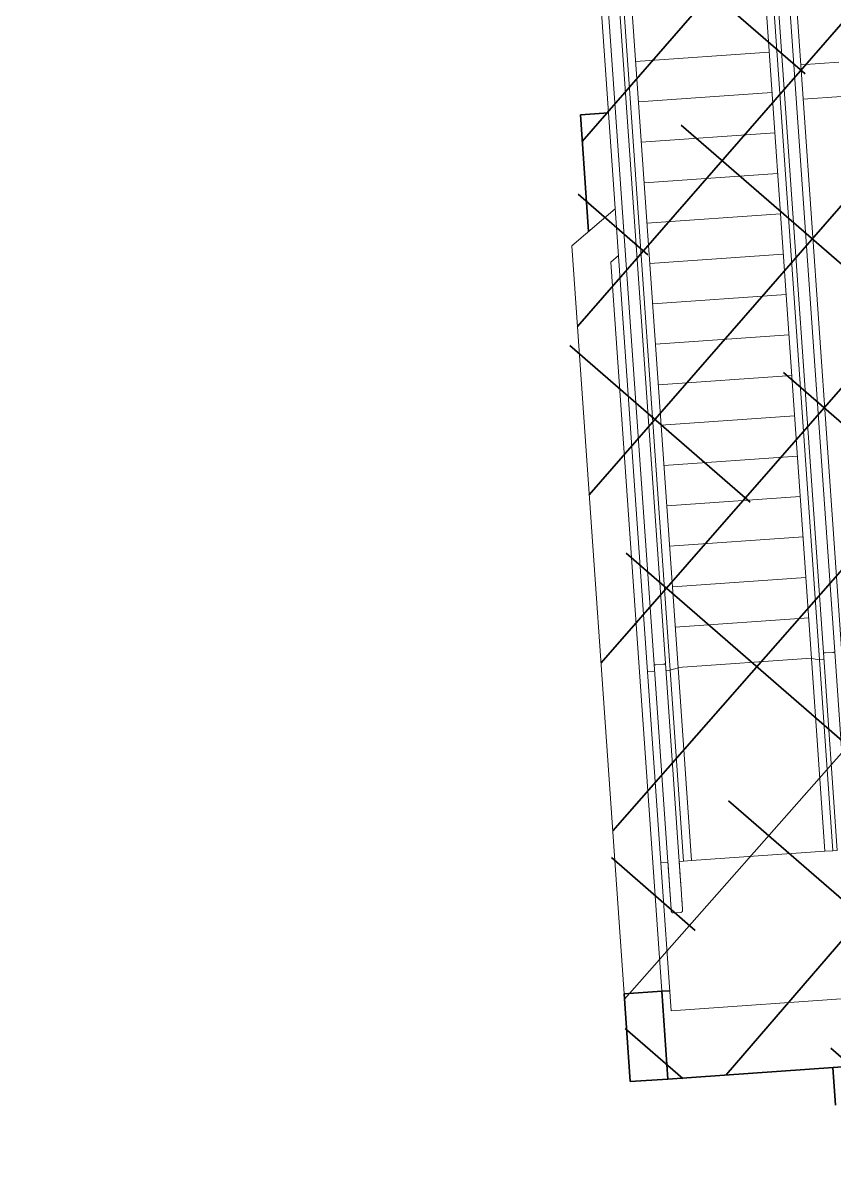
# Model space of a CAD drawing. Header units: millimetres. Extents: x 306 to 836129804, y -168137 to 818603917.
# Drawn here: x 834545324 to 834551779, y 818117446 to 818126594 of the extents above; entities that cross this region are included whole.
import ezdxf

# ---------------------------------------------------------------- set-up
doc = ezdxf.new("R2010")
doc.units = ezdxf.units.MM
doc.header["$LTSCALE"] = 3
doc.linetypes.add('ACAD_ISO03W100', pattern=[30, 12, -18])
for name, color, linetype, lineweight in [('A-GENM', 251, 'Continuous', 5), ('A-WALL', 251, 'Continuous', 5), ('Eva-New', 1, 'ACAD_ISO03W100', 18), ('Hatch (HOR not under LTC submission)', 252, 'Continuous', 35), ('S-BEAM', 1, 'Continuous', 35)]:
    doc.layers.add(name, color=color, linetype=linetype, lineweight=lineweight)

# ---------------------------------------------------------------- blocks, each defined once
blk = doc.blocks.new('MASS CONRETE - MASS CONRETE-3280017-STAIRCASE - GA PLAN')
at = {"layer": 'A-WALL'}
for p, q in [((-57412.03755486012, 256.6118820905685), (-57412.03755497932, -43.38811790943146)), ((-51446.72951996326, 256.6118820905685), (-57412.03755486012, 256.6118820905685)), ((-51178.33673977852, -108.3881179094315), (-51446.72951996326, 256.6118820905685)), ((-57412.03755497932, -43.38811790943146), (-51598.50745916367, -43.38811802864075)), ((-51598.50745916367, -43.38811802864075), (-51550.71148467064, -108.3881180286407)), ((-50412.09694445133, -1658.388118028641), (-50412.09694445133, -1963.388117909431)), ((-50137.06050622463, -1963.388117909431), (-50137.06050610542, -1658.388117909431)), ((-50412.09694445133, -4203.388118028641), (-50412.09694457054, -4508.388117909431)), ((-50137.06050622463, -4508.388118028641), (-50137.06050610542, -4203.388117909431)), ((-51598.50745928288, -6123.388117909431), (-57412.03755497932, -6123.388118028641)), ((-57412.03755497932, -6123.388118028641), (-57412.03755486012, -6423.388118028641)), ((-51550.71148478985, -6058.388118028641), (-51598.50745928288, -6123.388117909431)), ((-51446.72951996326, -6423.388117909431), (-51178.33673989773, -6058.388118028641)), ((-57412.03755486012, -6423.388118028641), (-51446.72951996326, -6423.388117909431))]:
    blk.add_line(p, q, dxfattribs=at)
blk = doc.blocks.new('DGSG')
at = {"layer": 'A-GENM'}
for p, q in [((59673.51111161709, -108.3881182670593), (60853.51111137867, -108.3881182670593)), ((59673.51111149788, -1658.388118386269), (59673.51111161709, -108.3881182670593)), ((59673.51111161709, -108.3881182670593), (59673.51111149788, -1658.388118386269)), ((60853.51111137867, -108.3881182670593), (59673.51111161709, -108.3881182670593)), ((60448.51111161709, -178.3881187438965), (60448.51111137867, -238.3881183862686)), ((60853.51111137867, -108.3881182670593), (62376.52381360531, -108.3881183862686)), ((60853.51111161709, -163.3881182670593), (60853.51111137867, -108.3881182670593)), ((62431.54380357265, -163.3881183862686), (60853.51111161709, -163.3881182670593)), ((62376.52381360531, -108.3881183862686), (70300.31537771225, -108.3881186246872)), ((62376.52381360531, -108.3881183862686), (62376.52381312847, -163.3881182670593)), ((62427.52568817139, -178.3881182670593), (62427.52568852901, -238.3881182670593)), ((70300.33911728859, -163.3881182670593), (62431.54380357265, -163.3881183862686)), ((60853.51111137867, -288.3881182670593), (60853.51111125946, -253.3881186246872)), ((60853.51111125946, -253.3881186246872), (62431.54380393028, -253.3881180286407)), ((62376.52381324768, -253.3881182670593), (62376.52381324768, -288.3881186246872)), ((62431.54380393028, -253.3881180286407), (70300.37796366215, -253.3881182670593)), ((60853.5111117363, -351.3881183862686), (60853.51111137867, -288.3881182670593)), ((60853.51111137867, -288.3881182670593), (62376.52381324768, -288.3881186246872)), ((60853.5111117363, -351.3881183862686), (60853.51111125946, -1415.388118267059)), ((62389.92127263546, -351.3881183862686), (60853.5111117363, -351.3881183862686)), ((60853.51111125946, -1415.388118267059), (60853.5111117363, -351.3881183862686)), ((62376.52381324768, -288.3881186246872), (70300.39307105541, -288.3881180286407)), ((62376.52381324768, -288.3881186246872), (62389.92127263546, -351.3881183862686)), ((70300.42026352882, -351.3881187438965), (62389.92127263546, -351.3881183862686)), ((62393.67256200314, -1415.388118267059), (62393.6725615263, -351.3881183862686)), ((62715.83401167393, -1415.388118267059), (62715.83401179314, -351.3881182670593)), ((63037.99546194077, -1415.388118624687), (63037.99546170235, -351.38811814785)), ((63360.1569122076, -1415.388118267059), (63360.15691208839, -351.3881182670593)), ((63682.31836283207, -1415.388118267059), (63682.31836235523, -351.3881187438965)), ((64004.47981286049, -1415.388118743896), (64004.47981262207, -351.3881183862686)), ((64326.6412627697, -1415.388118386269), (64326.6412627697, -351.3881182670593)), ((64648.80271303654, -1415.388118267059), (64648.80271291733, -351.3881180286407)), ((64970.96416318417, -1415.388117909431), (64970.96416318417, -351.3881183862686)), ((65293.12561380863, -1415.388118386269), (65293.12561333179, -351.3881182670593)), ((65615.28706407547, -1415.388118267059), (65615.28706359863, -351.3881180286407)), ((65937.44851374626, -1415.388118267059), (65937.44851386547, -351.3881183862686)), ((66259.6099640131, -1415.388118267059), (66259.60996448994, -351.3881186246872)), ((66581.77141439915, -1415.388118743896), (66581.77141416073, -351.3881183862686)), ((66903.9328649044, -1415.388118386269), (66903.93286442757, -351.3881182670593)), ((67226.09431505203, -1415.388118267059), (67226.0943146944, -351.3881182670593)), ((60853.51111125946, -1415.388118267059), (62389.92127287388, -1415.388118386269)), ((60853.51111137867, -1478.388118386269), (60853.51111125946, -1415.388118267059)), ((62389.92127287388, -1415.388118386269), (62376.52381360531, -1478.388118267059)), ((62389.92127287388, -1415.388118386269), (70300.8795144558, -1415.388118624687)), ((60853.51111161709, -1513.388118267059), (60853.51111137867, -1478.388118386269)), ((62376.52381360531, -1478.388118267059), (60853.51111137867, -1478.388118386269)), ((62431.54268097878, -1513.388118386269), (60853.51111161709, -1513.388118267059)), ((62376.52381360531, -1478.388118267059), (62376.5238134861, -1513.388118743896)), ((70300.90670681, -1478.388118386269), (62376.52381360531, -1478.388118267059)), ((62427.52344310284, -1588.388118267059), (62427.52344310284, -1528.388118386269)), ((70300.92181420326, -1513.388118267059), (62431.54268097878, -1513.388118386269)), ((60853.51111125946, -1603.388118028641), (62431.54268145561, -1603.388118743896)), ((62431.54268145561, -1603.388118743896), (70300.96066021919, -1603.388118624687)), ((70300.98439967632, -1658.388118386269), (62376.52381324768, -1658.388118267059))]:
    blk.add_line(p, q, dxfattribs=at)
at = {"layer": 'A-GENM', "flags": 128}
for points in [[(60448.51111161709, -178.3881187438965), (60448.52310967445, -177.7882785797119), (60448.55908572674, -177.1893978118896), (60448.61898171902, -176.5924351215363), (60448.70270204544, -175.9983456134796), (60448.81011283398, -175.4080783128738), (60448.94104170799, -174.8225789070129), (60449.09527981281, -174.242783665657), (60449.27258050442, -173.6696199178696), (60449.47265899181, -173.1040043830872), (60449.69519662857, -172.546843290329), (60449.93983638287, -171.9990262985229), (60450.20618772507, -171.4614310264587), (60450.4938236475, -170.934916138649), (60450.80228507519, -170.4203253984451), (60451.13107728958, -169.9184811115265), (60451.47967481613, -169.4301863908768), (60451.84752047062, -168.9562231302261), (60452.23402535915, -168.4973479509354), (60452.63857150078, -168.0542966127396), (60453.06051063538, -167.6277768611908), (60453.49916875362, -167.2184718847275), (60453.95384418964, -166.8270350694656), (60454.4238089323, -166.4540939331055), (60454.90831196308, -166.1002447605133), (60455.40657699108, -165.7660534381866), (60455.91780745983, -165.4520548582077), (60456.44118630886, -165.1587511301041), (60456.9758746624, -164.8866115808487), (60457.52101886272, -164.6360718011856), (60458.07574462891, -164.4075320959091), (60458.63916707039, -164.2013583183289), (60459.21038341522, -164.0178804397583), (60459.7884799242, -163.8573914766312), (60460.37253129482, -163.7201491594315), (60460.96160411835, -163.6063722372055), (60461.55475592613, -163.5162431001663), (60462.15103697777, -163.449905872345), (60462.74949407578, -163.407466173172), (60463.34916949272, -163.3889925479889), (60463.51111137867, -163.3881182670593)], [(60853.51111161709, -163.3881182670593), (60837.91527092457, -163.3881186246872), (60822.34438109398, -163.3881182670593), (60806.82335042953, -163.3881182670593), (60791.37701117992, -163.3881182670593), (60776.03007233143, -163.3881186246872), (60760.80708694458, -163.3881182670593), (60745.73240888119, -163.3881182670593), (60730.83015275002, -163.3881182670593), (60716.1241607666, -163.3881183862686), (60701.63795781136, -163.3881182670593), (60687.39472007751, -163.3881183862686), (60673.41723322868, -163.3881182670593), (60659.72785747051, -163.3881182670593), (60646.34849452972, -163.3881185054779), (60633.30054688454, -163.3881182670593), (60620.60488915443, -163.3881182670593), (60608.28183209896, -163.3881182670593), (60596.35108923912, -163.3881182670593), (60584.8317476511, -163.3881185054779), (60573.74223589897, -163.3881182670593), (60563.10029447079, -163.3881182670593), (60552.92294847965, -163.3881182670593), (60543.22647953033, -163.3881183862686), (60534.02640008926, -163.3881183862686), (60525.33742690086, -163.3881183862686), (60517.17346310616, -163.3881183862686), (60509.5475666523, -163.3881182670593), (60502.47193932533, -163.3881182670593), (60495.95789885521, -163.3881183862686), (60490.01586771011, -163.3881182670593), (60484.65535140038, -163.3881182670593), (60479.8849260807, -163.3881183862686), (60475.71222233772, -163.3881182670593), (60472.14391636848, -163.38811814785), (60469.18571639061, -163.3881183862686), (60466.84235537052, -163.3881182670593), (60465.11758196354, -163.3881185054779), (60464.01415491104, -163.3881185054779), (60463.53384041786, -163.38811814785), (60463.51111137867, -163.3881182670593)], [(60463.51111137867, -163.3881182670593), (60463.82306969166, -163.3881186246872), (60464.75844633579, -163.3881182670593), (60466.31574296951, -163.3881182670593), (60468.49247086048, -163.3881183862686), (60471.28514635563, -163.3881182670593), (60474.68930113316, -163.3881182670593), (60478.6994907856, -163.3881183862686), (60483.30929875374, -163.3881182670593), (60488.51135027409, -163.3881183862686), (60494.29732370377, -163.3881183862686), (60500.65796267986, -163.3881182670593), (60507.58309161663, -163.3881183862686), (60515.0616312027, -163.3881182670593), (60523.08161795139, -163.3881182670593), (60531.63022184372, -163.3881179094315), (60540.69376575947, -163.3881182670593), (60550.25775122643, -163.3881182670593), (60560.30687689781, -163.3881182670593), (60570.8250670433, -163.3881179094315), (60581.79549467564, -163.3881182670593), (60593.20060944557, -163.3881183862686), (60605.02216506004, -163.3881183862686), (60617.24125015736, -163.3881182670593), (60629.83831715584, -163.3881183862686), (60642.79321241379, -163.3881183862686), (60656.08521103859, -163.3881182670593), (60669.69304955006, -163.3881182670593), (60683.59495723248, -163.3881183862686), (60697.76869511604, -163.3881182670593), (60712.19158709049, -163.3881180286407), (60726.84056019783, -163.3881183862686), (60741.69217956066, -163.3881183862686), (60756.72268557549, -163.3881182670593), (60771.90803158283, -163.3881182670593), (60787.22392559052, -163.3881182670593), (60802.64586520195, -163.3881179094315), (60818.14917778969, -163.3881183862686), (60833.70906257629, -163.3881183862686), (60849.30062568188, -163.3881179094315), (60853.51111161709, -163.3881182670593)], [(60463.51111125946, -253.3881183862686), (60462.91127133369, -253.3761199712753), (60462.3123909235, -253.3401437997818), (60461.71542823315, -253.280247926712), (60461.12133812904, -253.1965276002884), (60460.53107130527, -253.0891168117523), (60459.94557201862, -252.9581878185272), (60459.36577677727, -252.8039501905441), (60458.79261255264, -252.6266496181488), (60458.22699785233, -252.4265706539154), (60457.66983652115, -252.2040328979492), (60457.12201976776, -251.959393620491), (60456.58442366123, -251.6930421590805), (60456.05790925026, -251.40540599823), (60455.54331839085, -251.0969449281693), (60455.04147434235, -250.7681527137756), (60454.55317974091, -250.4195547103882), (60454.07921588421, -250.0517091751099), (60453.62034142017, -249.6652046442032), (60453.17728972435, -249.2606580257416), (60452.75077021122, -248.8387190103531), (60452.34146440029, -248.4000606536865), (60451.95002806187, -247.9453855752945), (60451.57708704472, -247.4754207134247), (60451.22323822975, -246.9909180402756), (60450.8890465498, -246.4926526546478), (60450.57504808903, -245.9814221858978), (60450.28174424171, -245.4580436944962), (60450.0096051693, -244.9233553409576), (60449.75906467438, -244.3782111406326), (60449.5305249691, -243.8234845399857), (60449.32435178757, -243.2600625753403), (60449.14087367058, -242.6888463497162), (60448.98038482666, -242.110750079155), (60448.84314274788, -241.5266983509064), (60448.72936582565, -240.9376255273819), (60448.63923609257, -240.3444740772247), (60448.57289862633, -239.7481926679611), (60448.53045928478, -239.1497355699539), (60448.51198554039, -238.5500599145889), (60448.51111137867, -238.3881183862686)], [(60853.51111125946, -253.3881186246872), (60837.91527104378, -253.3881183862686), (60822.34438097477, -253.3881182670593), (60806.82335054874, -253.3881183862686), (60791.37701070309, -253.3881182670593), (60776.03007268906, -253.3881187438965), (60760.80708706379, -253.3881182670593), (60745.73240840435, -253.3881182670593), (60730.83015310764, -253.3881182670593), (60716.12416028976, -253.3881183862686), (60701.63795781136, -253.3881182670593), (60687.39472019672, -253.3881187438965), (60673.41723287106, -253.3881186246872), (60659.72785782814, -253.3881183862686), (60646.3484941721, -253.3881182670593), (60633.30054676533, -253.3881186246872), (60620.60488927364, -253.3881182670593), (60608.28183174133, -253.3881183862686), (60596.35108947754, -253.3881182670593), (60584.83174800873, -253.3881187438965), (60573.7422362566, -253.3881179094315), (60563.10029459, -253.3881180286407), (60552.92294847965, -253.3881185054779), (60543.22647953033, -253.3881182670593), (60534.02639961243, -253.3881183862686), (60525.33742725849, -253.3881183862686), (60517.17346262932, -253.3881183862686), (60509.54756700993, -253.3881182670593), (60502.47193872929, -253.3881182670593), (60495.95789885521, -253.3881183862686), (60490.01586782932, -253.3881182670593), (60484.655351758, -253.3881185054779), (60479.88492584229, -253.3881182670593), (60475.71222221851, -253.3881180286407), (60472.14391636848, -253.3881182670593), (60469.18571674824, -253.3881186246872), (60466.84235584736, -253.3881182670593), (60465.11758244038, -253.3881182670593), (60464.01415526867, -253.3881186246872), (60463.53384041786, -253.3881182670593), (60463.51111125946, -253.3881183862686)], [(60463.51111125946, -253.3881183862686), (60463.82306969166, -253.3881186246872), (60464.75844585896, -253.3881186246872), (60466.31574332714, -253.3881180286407), (60468.49247121811, -253.3881182670593), (60471.28514587879, -253.3881185054779), (60474.68930113316, -253.3881182670593), (60478.69949042797, -253.3881182670593), (60483.30929803848, -253.3881183862686), (60488.5113503933, -253.3881183862686), (60494.29732394218, -253.3881185054779), (60500.65796303749, -253.3881183862686), (60507.58309149742, -253.3881183862686), (60515.0616312027, -253.3881186246872), (60523.0816180706, -253.3881180286407), (60531.63022148609, -253.3881182670593), (60540.69376623631, -253.3881182670593), (60550.25775110722, -253.3881183862686), (60560.30687713623, -253.3881182670593), (60570.82506716251, -253.3881180286407), (60581.79549467564, -253.3881180286407), (60593.20060944557, -253.3881183862686), (60605.02216517925, -253.3881182670593), (60617.24125027657, -253.3881182670593), (60629.838316679, -253.3881182670593), (60642.79321193695, -253.3881182670593), (60656.08521139622, -253.3881183862686), (60669.69304931164, -253.3881182670593), (60683.59495723248, -253.3881183862686), (60697.76869511604, -253.3881179094315), (60712.19158709049, -253.3881180286407), (60726.84056031704, -253.3881182670593), (60741.69217991829, -253.3881183862686), (60756.72268509865, -253.38811814785), (60771.90803194046, -253.3881182670593), (60787.22392547131, -253.3881182670593), (60802.64586520195, -253.3881180286407), (60818.14917826653, -253.3881183862686), (60833.70906257629, -253.3881183862686), (60849.30062603951, -253.3881180286407), (60853.51111125946, -253.3881186246872)]]:
    blk.add_lwpolyline(points, dxfattribs=at)
at = {"layer": 'A-GENM'}
for points in [[(62431.54380357265, -163.3881183862686), (62431.19316709042, -163.3881169557571), (62430.49189412594, -163.7327758073807), (62429.51165270805, -165.2484962940216), (62428.66997027397, -167.659663438797), (62428.02386832237, -170.8019495010376), (62427.61863780022, -174.4612468481064), (62427.52434134483, -177.0791213512421), (62427.52568817139, -178.3881182670593)], [(62431.54268145561, -1603.388118743896), (62431.1919478178, -1603.388119697571), (62430.49046957493, -1603.043461203575), (62429.50998914242, -1601.527740478516), (62428.66794776917, -1599.11657333374), (62428.02212393284, -1595.974286556244), (62427.61507153511, -1592.314989805222), (62427.52499854565, -1589.697115302086), (62427.52344310284, -1588.388118267059)]]:
    blk.add_open_spline(points, degree=3, dxfattribs=at)
for points in [[(62427.52568852901, -238.3881182670593), (62427.52299499512, -241.0061120986938), (62427.80866158009, -244.9275215864182), (62428.6699398756, -249.1164481639862), (62429.51166117191, -251.5277737379074), (62430.49189186096, -253.0434529781342), (62431.19316709042, -253.3881169557571), (62431.54380393028, -253.3881180286407)], [(62427.52344310284, -1528.388118386269), (62427.52655446529, -1525.770124673843), (62427.80518639088, -1521.848715186119), (62428.66826105118, -1517.659788370132), (62429.50990414619, -1515.248462915421), (62430.49049401283, -1513.732783555984), (62431.19194793701, -1513.388119697571), (62431.54268097878, -1513.388118386269)]]:
    blk.add_open_spline(points, degree=3, knots=[0, 0, 0, 0, 0.1666666666666667, 0.25, 0.3333333333333333, 0.4166666666666666, 0.5, 0.5, 0.5, 0.5], dxfattribs=at)
at = {"layer": 'S-BEAM'}
for p, q in [((59133.51111125946, -43.38811826705933), (59133.51111137867, 256.6118817329407)), ((59133.51111137867, 256.6118817329407), (59833.51111149788, 256.6118817329407)), ((59833.51111149788, 256.6118817329407), (59833.51111137867, -43.38811826705933)), ((65901.69329977036, 116.7084691524506), (66833.4881606102, 116.7084683179855)), ((66833.4881606102, 116.7084683179855), (66833.48816037178, -108.3881183862686)), ((59133.51111161709, -1783.338118314743), (59133.51111125946, -43.38811826705933)), ((59133.51111125946, -43.38811826705933), (59833.51111137867, -43.38811826705933)), ((59833.51111137867, -43.38811826705933), (59833.51111149788, -108.3881182670593)), ((58833.51111125946, -1358.388118386269), (59133.5111117363, -1358.388118267059))]:
    blk.add_line(p, q, dxfattribs=at)
at = {"layer": 'A-WALL'}
blk.add_blockref('MASS CONRETE - MASS CONRETE-3280017-STAIRCASE - GA PLAN', (117245.5486662388, -3.576278686523438e-07), dxfattribs=at)
blk = doc.blocks.new('3A35X-MAGP-P-LD-00-0')
at = {"rotation": 93.99390107362781}
blk.add_blockref('DGSG', (834554526.3422765, 818059200.9046296, -9.233258469692694e-06), dxfattribs=at)

msp = doc.modelspace()

# ---------------------------------------------------------------- hatches: boundary and pattern name
at = {"layer": 'Eva-New', "linetype": 'Continuous', "ltscale": 0.01}
h = msp.add_hatch(dxfattribs=at)
h.set_pattern_fill('ANSI31', color=8, scale=350, angle=4)
h.set_pattern_definition([(49, (0, 0), (-838.6710210225554, 729.0455959657013), [])])
edge = h.paths.add_edge_path()
edge.add_arc((834611513.5385946, 818068145.3264505), 14099.99999968531, 55.19002574308559, 154.5596091027724)
edge.add_line((834598780.7776825, 818074202.2893481), (834595240.3911003, 818066761.4558462))
edge.add_arc((834589822.417787, 818069339.3552195), 6000.000000233124, 273.9989064334658, 334.5546563119141, ccw=False)
edge.add_line((834590240.8423903, 818063353.9629304), (834585554.5350056, 818063026.3542768))
edge.add_arc((834584989.6617913, 818071106.6338656), 8099.999998867221, 264.220048196886, 273.9989064322582, ccw=False)
edge.add_line((834584173.925572, 818063047.8142), (834580415.7397891, 818063428.2282544))
edge.add_arc((834579106.5335116, 818050494.3201492), 12999.99999816069, 84.2200481985661, 93.99077919798958)
edge.add_line((834578201.7864021, 818063462.7985727), (834574221.9197499, 818063185.1428037))
edge.add_arc((834573731.4752913, 818070170.6889209), 7002.741628984699, 184.518270925359, 274.0160585979712, ccw=False)
edge.add_arc((834553791.0620614, 818068592.8452796), 13000.0000005708, 4.527501078735133, 25.16518805878682)
edge.add_line((834565557.174624, 818074120.828201), (834563375.7160238, 818078763.9842684))
edge.add_arc((834569692.9588658, 818081779.3520507), 6999.999999030279, 186.261998653722, 205.5162346975632, ccw=False)
edge.add_line((834562734.724241, 818081015.8267443), (834561851.4163579, 818093822.5155479))
edge.add_arc((834568795.7761757, 818094576.8707228), 6985.211880096444, 103.79340942041148, 186.1996435070692, ccw=False)
edge.add_line((834567130.3497419, 818101360.6410463), (834607738.9713905, 818104323.6446342))
edge.add_arc((834606780.3295362, 818117304.0183489), 13015.72495013958, 274.223807264846, 392.8596289379157)
edge.add_arc((834623587.3262396, 818128173.8785237), 6999.999999836902, 183.9989136523716, 212.9539425140163, ccw=False)
edge.add_line((834616604.3686309, 818127685.7156067), (834614554.4666462, 818157541.1841724))
edge.add_line((834614554.4666462, 818157541.1841724), (834608569.0701823, 818157122.7809477))
edge.add_line((834608569.0701823, 818157122.7809477), (834610618.9763948, 818127267.2902491))
edge.add_arc((834623587.3262378, 818128173.8785231), 12999.99999806346, 183.9989136508734, 212.8579348742854)
edge.add_arc((834606785.1724918, 818117301.6086594), 7012.974383020965, -85.87050168941721, 32.994913872568816, ccw=False)
edge.add_line((834607290.1835088, 818110306.8410742), (834542916.4285616, 818105772.5570611))
edge.add_line((834542916.4285616, 818105772.5570611), (834543332.168679, 818099784.931535))
edge.add_line((834543332.168679, 818099784.931535), (834548339.9487058, 818100139.6961751))
edge.add_arc((834548849.6206386, 818093135.5706489), 7022.644791367745, 1.917894415990986, 94.16192873604791, ccw=False)
edge.add_line((834555868.3314306, 818093370.5997602), (834556822.6031799, 818079614.5109141))
edge.add_arc((834565030.3921052, 818080333.9384184), 8239.258156901009, 185.0092761133849, 211.2767633085009)
edge.add_line((834557988.549832, 818076056.3418531), (834560014.6381451, 818071842.7746612))
edge.add_arc((834553704.8687762, 818068780.019501), 7013.81912084653, -83.41200971856142, 25.89188562423311, ccw=False)
edge.add_line((834554509.5567249, 818061812.5137804), (834511331.2743995, 818058806.1397856))
edge.add_arc((834510845.0625758, 818065789.233517), 6999.999999933733, 141.8798806352492, 273.9829049167347, ccw=False)
edge.add_arc((834495100.3448526, 818078140.8887452), 13011.48484009153, 321.889271565979, 363.9966433354928)
edge.add_line((834508080.187521, 818079047.7636253), (834507303.147802, 818090245.0026575))
edge.add_arc((834514286.1054543, 818090733.1649512), 6999.999999943095, 94.21783473311712, 183.9989085377374, ccw=False)
edge.add_line((834513771.2650272, 818097714.206373), (834514324.2611847, 818097754.9889383))
edge.add_line((834514324.2611847, 818097754.9889383), (834515094.2032907, 818097812.2750338))
edge.add_arc((834515888.7804214, 818090839.1162039), 7018.283043878132, 4.391191596629085, 96.50069787772958, ccw=False)
edge.add_line((834522886.4615402, 818091376.4762715), (834523318.1003574, 818085091.4654405))
edge.add_line((834523318.1003574, 818085091.4654405), (834529307.3396509, 818085510.1591995))
edge.add_line((834529307.3396509, 818085510.1591995), (834528870.5492542, 818091758.2633296))
edge.add_arc((834535853.5069062, 818092246.4256233), 6999.999999586337, 93.99890853307471, 183.9989085379415, ccw=False)
edge.add_line((834535365.3446131, 818099229.3832753), (834540639.8020831, 818099596.5330453))
edge.add_line((834540639.8020831, 818099596.5330453), (834540220.7704337, 818105616.323317))
edge.add_line((834540220.7704337, 818105616.323317), (834513376.0995728, 818103738.6078113))
edge.add_arc((834514284.2614373, 818090770.3680685), 13000.00000003277, 94.00586599802176, 183.991117880833)
edge.add_line((834501315.7883602, 818089865.5443004), (834502093.999344, 818078618.6765761))
edge.add_arc((834495110.6965383, 818078135.4768907), 7000.000000828009, -66.13857842422561, 3.9581909098961887, ccw=False)
edge.add_arc((834495110.6965395, 818078135.4768903), 6999.999999981786, 273.99870041279297, 293.8614215680351, ccw=False)
edge.add_line((834495598.8334678, 818071152.5174648), (834484038.0252761, 818070344.3705096))
edge.add_arc((834484944.5652856, 818057376.0172908), 12999.99999985473, 3.998699986240524, 93.99870041178127, ccw=False)
edge.add_line((834497912.918511, 818058282.557204), (834498850.7850932, 818044866.0656179))
edge.add_arc((834505832.5325971, 818045382.0451274), 7000.788031506466, 153.5175844556254, 184.2267069343446, ccw=False)
edge.add_arc((834505831.7802428, 818045382.3021698), 7000.000000506094, 93.9907792036035, 153.5167215738451, ccw=False)
edge.add_line((834505344.6087215, 818052365.3290147), (834578107.7560652, 818057441.656797))
edge.add_arc((834579012.5031768, 818044473.1783768), 12999.99999509848, 84.22004763743712, 93.99077920788699, ccw=False)
edge.add_line((834580321.7095807, 818057407.0864662), (834583663.296837, 818057068.8416442))
edge.add_arc((834584972.5032473, 818070002.7497832), 13000.00004509936, 264.2200476312211, 273.9989064308502)
edge.add_line((834585879.0898904, 818057034.399779), (834609493.5669917, 818058685.2319609))
edge.add_arc((834609981.7373167, 818051702.1557314), 7000.118848462731, -19.364931974248975, 93.99890643048622, ccw=False)
edge.add_arc((834628850.3650681, 818045070.4409646), 13000.00000042529, 160.6350680240969, 183.9989064535735)
edge.add_line((834615882.0151088, 818044163.8543195), (834619634.348526, 817990488.2644923))
edge.add_arc((834610656.2600935, 817989860.627584), 8999.999999519287, -86.01194112060227, 3.998906454734822, ccw=False)
edge.add_line((834611282.1972058, 817980882.4204844), (834602812.2813497, 817980291.9201078))
edge.add_line((834602812.2813497, 817980291.9201078), (834603230.7061716, 817974306.527834))
edge.add_line((834603230.7061716, 817974306.527834), (834611717.6719617, 817974898.2168859))
edge.add_arc((834612343.6090722, 817965920.0097858), 8999.999999977357, 3.8734655887747067, 93.98805886777768, ccw=False)
edge.add_line((834621323.0501077, 817966527.9889727), (834621688.4984579, 817961112.7419763))
edge.add_line((834621688.4984579, 817961112.7419763), (834627673.3989117, 817961529.9934386))
edge.add_line((834627673.3989117, 817961529.9934386), (834621867.801321, 818044576.6440177))
edge.add_arc((834628850.6858916, 818045064.8011855), 6999.926738671702, 160.627157224399, 183.9989083996896, ccw=False)
edge.add_arc((834609980.9204334, 818051699.8431354), 13002.36888268257, 340.6271572335476, 454.0111039654658)
edge.add_line((834609071.4073162, 818064670.3628802), (834607456.5171404, 818064557.3573512))
edge.add_arc((834607170.3486158, 818068550.9500543), 4003.832551789663, 155.6211224779758, 274.0986331619272, ccw=False)
edge.add_line((834603523.5142193, 818070203.6066998), (834604195.8682836, 818071618.3222857))
edge.add_arc((834611513.5386757, 818068145.3264558), 8100.000000027051, 54.14039305783359, 154.6107958035704, ccw=False)
edge.add_arc((834623873.9558088, 818085245.9413723), 13000.02232763516, 234.1403928659832, 234.163197705768)
edge.add_line((834616262.7220054, 818074706.9802988), (834619562.6153525, 818079722.129262))
at = {"layer": 'Hatch (HOR not under LTC submission)'}
h = msp.add_hatch(dxfattribs=at)
h.set_pattern_fill('ANSI38', color=256, scale=300, angle=4, style=0)
h.set_pattern_definition([(49, (0, 0), (-718.8608751621904, 624.8962251134582), []), (139, (0, 0), (-2062.617975437839, 530.9315750647262), [2381.25, -1428.75])])
h.paths.add_polyline_path([(834549738.0300783, 818129338.0428414), (834555673.4014496, 818129755.0239891), (834555915.0458324, 818126294.054121), (834556117.0674313, 818126308.1592379), (834556180.8106029, 818125395.1928643), (834556351.2244118, 818125287.3201864), (834556815.4650245, 818118638.1990525), (834555199.2189202, 818118525.3529986), (834555220.1140063, 818118226.081558), (834551783.6606156, 818117986.1489114), (834551762.7655295, 818118285.4203526), (834550151.6876056, 818118172.93514), (834549687.4469926, 818124822.0562739), (834549819.8454314, 818124934.4249072), (834549754.9456534, 818125863.9568763), (834549979.4955863, 818125879.6349177)])

# ---------------------------------------------------------------- block references
at = {"ltscale": 0.5}
msp.add_blockref('3A35X-MAGP-P-LD-00-0', (0, 0), dxfattribs=at)

doc.saveas('drawing.dxf')
